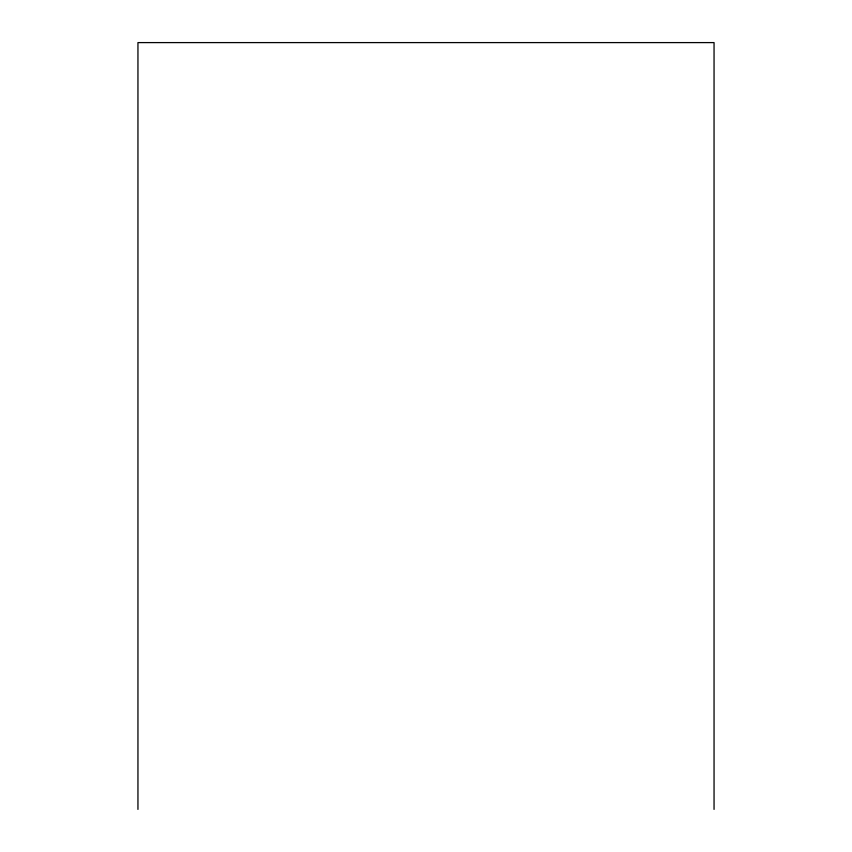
<?xml version="1.0" encoding="UTF-8"?>
<svg xmlns="http://www.w3.org/2000/svg" width="852" height="852" viewBox="0 0 852 852"><rect width="100%" height="100%" fill="white"/><g stroke="black" fill="none" stroke-linecap="round" stroke-linejoin="round"><path stroke-width="1.28" d="M714.051 809.4L714.051 42.6L137.949 42.6L137.949 809.4"/></g></svg>
